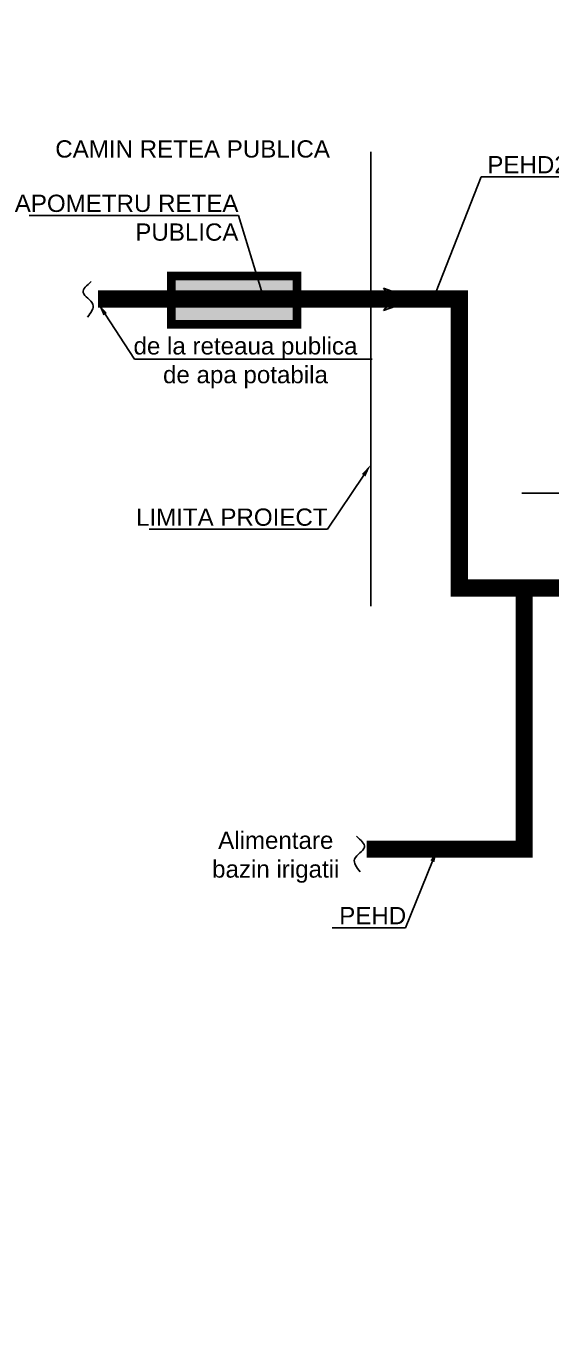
# Model space of a CAD drawing. Header units: millimetres. Extents: x 0 to 53377, y 0 to 36189.
# Drawn here: x 4815 to 7859, y 25721 to 33348 of the extents above; entities that cross this region are included whole.
import ezdxf
from ezdxf import colors
from ezdxf.entities.mleader import LeaderData, LeaderLine
from ezdxf.math import Vec2, Vec3

# ---------------------------------------------------------------- set-up
doc = ezdxf.new("R2010")
doc.units = ezdxf.units.MM
doc.layers.add('MC-SAN-VANE', color=7, linetype='Continuous')
doc.layers.add('SAN-MC-TEXT', color=7, linetype='Continuous')
doc.layers.add('SAN-MC-COLD WATER', color=5, linetype='Continuous', lineweight=30)
doc.styles.add('MC-1_la_050', font='arial.ttf', dxfattribs={"height": 0.1})
doc.styles.get("Standard").update_dxf_attribs({"font": 'arial.ttf'})

msp = doc.modelspace()

# ---------------------------------------------------------------- hatches: boundary and pattern name
at = {"layer": 'SAN-MC-COLD WATER'}
h = msp.add_hatch(color=256, dxfattribs=at)
h.dxf.hatch_style = 1
h.paths.add_polyline_path([(5654.662516131326, 31901.26868634986), (6383.533874137354, 31901.26868634986), (6383.533874137354, 31621.85735120881), (5654.662516131326, 31621.85735120881)])
at = {"layer": 'SAN-MC-TEXT'}
h = msp.add_hatch(color=256, dxfattribs=at)
h.paths.add_polyline_path([(6884.331649166443, 31701.32957697503), (6938.648062617429, 31766.23260021193), (7065.770527957384, 31766.23260021193)])
h.paths.add_polyline_path([(7065.770527957384, 31766.23260021193), (6938.648062617429, 31766.23260021193), (6884.331649166443, 31831.13562344894)])

# ---------------------------------------------------------------- linework, layer by layer
at = {"layer": 'SAN-MC-COLD WATER', "const_width": 50}
msp.add_lwpolyline([(5654.662516131326, 31901.26868634986), (6383.533874137354, 31901.26868634986), (6383.533874137354, 31621.85735120881), (5654.662516131326, 31621.85735120881)], close=True, dxfattribs=at)
at = {"layer": 'SAN-MC-COLD WATER', "const_width": 100}
for points in [[(8283.570563797284, 30093.24213208393), (7323.586482613258, 30093.24213208393), (7323.586482613258, 31768.914261718), (5230.926551820621, 31768.914261718)], [(7699.343689663423, 30093.24213208393), (7699.343689663423, 28580.92441758136), (6786.292115000395, 28580.92441758136)]]:
    msp.add_lwpolyline(points, dxfattribs=at)
at = {"layer": 'SAN-MC-TEXT'}
for p, q in [((6811.609867731137, 32621.56427261822), (6811.609867731137, 29989.32127204393)), ((7065.770527957384, 31766.23260021193), (6884.331649166443, 31831.13562344894)), ((6884.331649166443, 31831.13562344894), (6938.648062617429, 31766.23260021193)), ((7065.770527957384, 31766.23260021193), (6884.331649166443, 31701.32957697503)), ((6884.331649166443, 31701.32957697503), (6938.648062617429, 31766.23260021193))]:
    msp.add_line(p, q, dxfattribs=at)
for points in [[(5191.212681707488, 31869.12902481276), (5144.597367619657, 31806.1680298299), (5201.292093380847, 31736.91107255876), (5169.794774006381, 31663.87598899313)], [(6727.314595818954, 28655.60223162795), (6773.929909891418, 28592.64123663723), (6717.235184132091, 28523.3842793842), (6748.732503519595, 28450.34919582695)]]:
    msp.add_spline(points, degree=3, dxfattribs=at)

# ---------------------------------------------------------------- texts
msp.add_text('CAMIN RETEA PUBLICA', height=100, dxfattribs=at).set_placement((4983.062572940978, 32587.95872129827))
at = {"layer": 'SAN-MC-TEXT', "insert": (6260.387843061033, 28534.00949432189), "char_height": 100, "width": 3118.212416739087, "attachment_point": 5}
msp.add_mtext('Alimentare \\Pbazin irigatii', dxfattribs=at)

# ---------------------------------------------------------------- leaders
at = {"layer": 'MC-SAN-VANE'}
ml = msp.add_multileader_mtext('Standard', dxfattribs=at)
ml.set_content('\\pxi-2,l2,ql;Vas stocare clor', color=256)
ml.set_leader_properties()
ml.build(insert=Vec2(0, 0))
ml.multileader.update_dxf_attribs({"dogleg_length": 0.36, "arrow_head_size": 100})
ctx = ml.context
ctx.base_point, ctx.char_height, ctx.arrow_head_size, ctx.landing_gap_size, ctx.plane_origin = Vec3(29089.70181443854, 33297.22885212536), 100, 100, 0.09, Vec3(31593.9260051809, 33848.48299704943)
notes = []
notes.append((ctx, [(0, (0, 0, 0), (0, 0), (1, 0), 1, [])]))
ctx.mtext.insert, ctx.mtext.width, ctx.mtext.defined_height, ctx.mtext.flow_direction = Vec3(29089.79181443854, 33342.96555062468), 4738.622065516844, 742.9453259262718, 5
at = {"layer": 'SAN-MC-TEXT'}
ml = msp.add_multileader_mtext('Standard', dxfattribs=at)
ml.set_content(' PEHD200', color=256, style='MC-1_la_050')
ml.set_leader_properties()
ml.build(insert=Vec2(0, 0))
ml.multileader.update_dxf_attribs({"text_left_attachment_type": 6, "text_right_attachment_type": 6, "dogleg_length": 0.005, "arrow_head_size": 75})
ctx = ml.context
ctx.base_point, ctx.char_height, ctx.arrow_head_size, ctx.landing_gap_size, ctx.plane_origin = Vec3(7450.572448413725, 32476.57510654268, -2.270912849582752), 100, 75, 0, Vec3(4234.544015717313, 33401.68409596681, -2.270912849582752)
ctx.left_attachment, ctx.right_attachment, ctx.text_align_type = 6, 6, 1
notes.append((ctx, [(1, (1, 1, 0), (7450.567448413725, 32476.57510654268, -2.270912849582752), (1, 0), 0.005, [(0, [(7162.021679573138, 31742.57024295937, -2.270912849582752)], 256, [])])]))
ctx.mtext.insert, ctx.mtext.width, ctx.mtext.alignment, ctx.mtext.flow_direction = Vec3(7777.243662601993, 32596.57510654268, -2.270912849582752), 986.9950840834063, 2, 5
ml = msp.add_multileader_mtext('Standard', dxfattribs=at)
ml.set_content('\\A1;APOMETRU RETEA \\PPUBLICA', color=256, style='MC-1_la_050')
ml.set_leader_properties()
ml.build(insert=Vec2(0, 0))
ml.multileader.update_dxf_attribs({"text_left_attachment_type": 6, "text_right_attachment_type": 6, "dogleg_length": 0.005, "arrow_head_size": 75})
ctx = ml.context
ctx.base_point, ctx.char_height, ctx.arrow_head_size, ctx.landing_gap_size, ctx.plane_origin = Vec3(4747.91171031985, 32252.89437388048), 100, 75, 0, Vec3(5322.020299290043, 32574.97846652353)
ctx.left_attachment, ctx.right_attachment, ctx.text_align_type = 6, 6, 2
notes.append((ctx, [(0, (1, 1, 0), (6044.369643471283, 32252.89437388048), (-1, 0), 0.005, [(0, [(6198.928464390947, 31743.15842783696)], 0, [])])]))
ctx.mtext.insert, ctx.mtext.width, ctx.mtext.alignment, ctx.mtext.flow_direction = Vec3(6044.364643471283, 32372.89437388048), 2280.627557980901, 3, 5
ml = msp.add_multileader_mtext('Standard', dxfattribs=at)
ml.set_content('\\A1;de la reteaua publica \\Pde apa potabila', color=256, style='MC-1_la_050')
ml.set_leader_properties()
ml.build(insert=Vec2(0, 0))
ml.multileader.update_dxf_attribs({"text_left_attachment_type": 6, "text_right_attachment_type": 6, "dogleg_length": 0.005, "arrow_head_size": 75})
ctx = ml.context
ctx.base_point, ctx.char_height, ctx.arrow_head_size, ctx.landing_gap_size, ctx.plane_origin = Vec3(5441.717535937853, 31419.25713354594), 100, 75, 0, Vec3(3756.264734771305, 32574.97846652353)
ctx.left_attachment, ctx.right_attachment, ctx.text_align_type = 6, 6, 1
notes.append((ctx, [(1, (1, 1, 0), (5441.712535937852, 31419.25713354594), (1, 0), 0.005, [(0, [(5231.069269657046, 31743.15842783696)], 0, [])])]))
ctx.mtext.insert, ctx.mtext.width, ctx.mtext.alignment, ctx.mtext.flow_direction = Vec3(6084.896253536761, 31547.01975291839), 2280.627557980901, 2, 5
ml = msp.add_multileader_mtext('Standard', dxfattribs=at)
ml.set_content('\\A1;LIMITA PROIECT', color=256, style='MC-1_la_050')
ml.set_leader_properties()
ml.build(insert=Vec2(0, 0))
ml.multileader.update_dxf_attribs({"text_left_attachment_type": 6, "text_right_attachment_type": 6, "dogleg_length": 0.005, "arrow_head_size": 75})
ctx = ml.context
ctx.base_point, ctx.char_height, ctx.arrow_head_size, ctx.landing_gap_size, ctx.plane_origin = Vec3(5463.565272043313, 30434.54195804402), 100, 75, 0, Vec3(5651.12461169905, 30484.77520939557)
ctx.left_attachment, ctx.right_attachment, ctx.text_align_type = 6, 6, 2
notes.append((ctx, [(0, (1, 1, 0), (6560.500694962821, 30434.54195804402), (-1, 0), 0.005, [(0, [(6811.609867731137, 30809.77344210353)], 0, [])])]))
ctx.mtext.insert, ctx.mtext.width, ctx.mtext.alignment, ctx.mtext.flow_direction = Vec3(6560.495694962821, 30554.54195804402), 2280.627557980901, 3, 5
ml = msp.add_multileader_mtext('Standard', dxfattribs=at)
ml.set_content('\\A1;Piesa de trecere de la PEHD la OlZn', color=256, style='MC-1_la_050')
ml.set_leader_properties()
ml.build(insert=Vec2(0, 0))
ml.multileader.update_dxf_attribs({"text_left_attachment_type": 6, "text_right_attachment_type": 6, "dogleg_length": 0.005, "arrow_head_size": 75})
ctx = ml.context
ctx.base_point, ctx.char_height, ctx.arrow_head_size, ctx.landing_gap_size, ctx.plane_origin = Vec3(8608.857486461166, 30642.52610169329), 100, 75, 0, Vec3(8960.920682597176, 31739.50176640013)
ctx.left_attachment, ctx.right_attachment = 6, 6
notes.append((ctx, [(1, (1, 1, 0), (8608.852486461166, 30642.52610169329), (1, 0), 0.005, [(0, [(8405.585620291558, 30183.18415132166)], 0, [])])]))
ctx.mtext.insert, ctx.mtext.width, ctx.mtext.flow_direction = Vec3(8608.857486461166, 30762.52610169329), 913.9486370594241, 5
ml = msp.add_multileader_mtext('Standard', dxfattribs=at)
ml.set_content(' PEHD ', color=256, style='MC-1_la_050')
ml.set_leader_properties()
ml.build(insert=Vec2(0, 0))
ml.multileader.update_dxf_attribs({"text_left_attachment_type": 6, "text_right_attachment_type": 6, "text_top_attachment_type": 0, "text_bottom_attachment_type": 0, "dogleg_length": 0.005, "arrow_head_size": 75})
ctx = ml.context
ctx.base_point, ctx.char_height, ctx.arrow_head_size, ctx.landing_gap_size, ctx.plane_origin = Vec3(6592.791378595629, 28125.90400893913, -2.270912849582752), 100, 75, 0, Vec3(7767.054084712085, 30068.96467684466, -2.270912849582752)
ctx.left_attachment, ctx.right_attachment, ctx.text_align_type = 6, 6, 1
notes.append((ctx, [(1, (1, 1, 0), (7012.30524626275, 28125.90400893913, -2.270912849582752), (-1, 0), 0.005, [(0, [(7196.030556839045, 28580.22302282271, -2.270912849582752)], 256, [])])]))
ctx.mtext.insert, ctx.mtext.width, ctx.mtext.alignment, ctx.mtext.flow_direction = Vec3(6802.54581242919, 28245.90400893913, -2.270912849582752), 986.9950840834063, 2, 5
for ctx, leaders in notes:
    for number, flags, end, landing, length, lines in leaders:
        leader = LeaderData()
        leader.index, (leader.has_last_leader_line, leader.has_dogleg_vector, leader.attachment_direction) = number, flags
        leader.last_leader_point, leader.dogleg_vector, leader.dogleg_length = Vec3(end), Vec3(landing), length
        for number, points, colour, breaks in lines:
            line = LeaderLine()
            line.index, line.vertices, line.color, line.breaks = number, Vec3.list(points), colors.encode_raw_color(colour), breaks
            leader.lines.append(line)
        ctx.leaders.append(leader)

doc.saveas('drawing.dxf')
